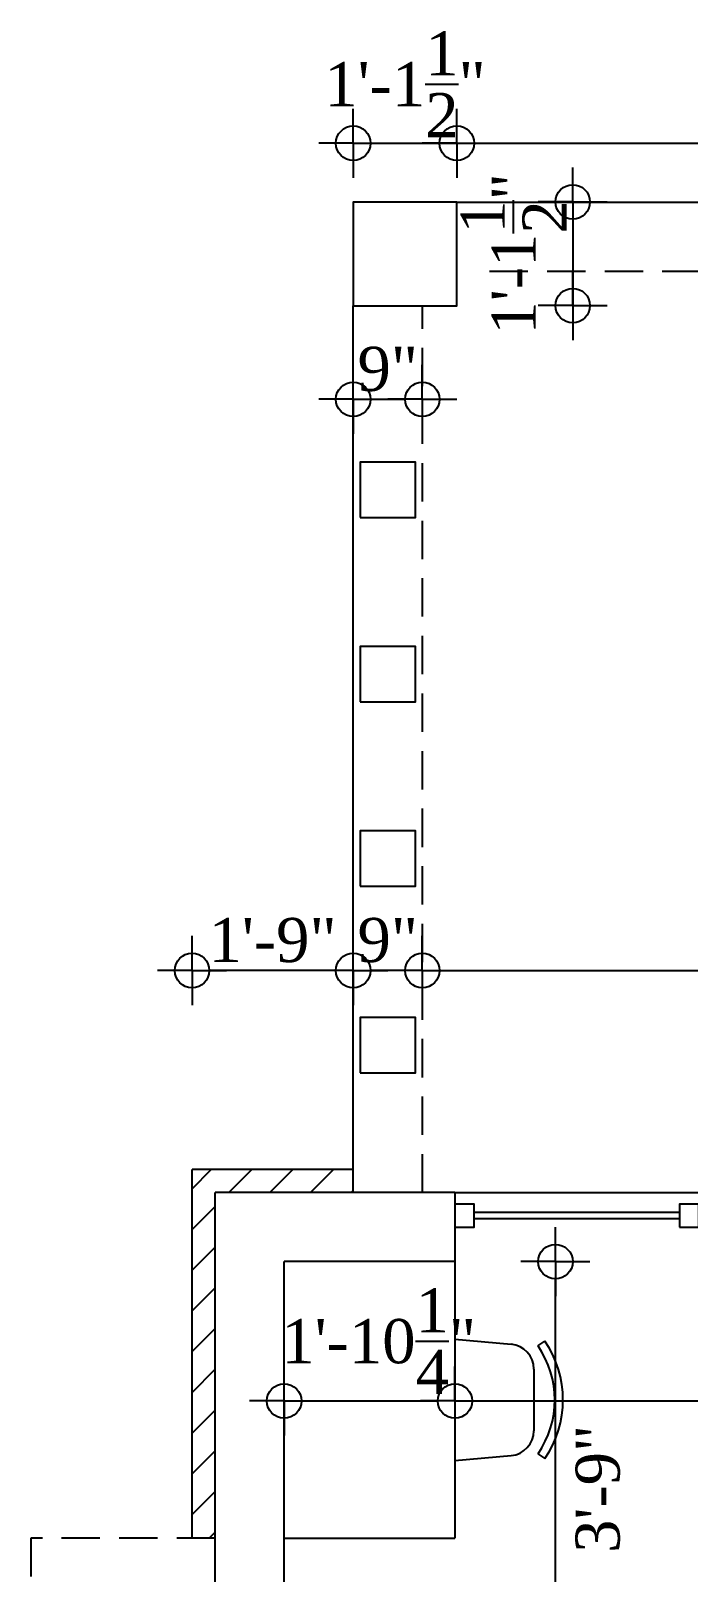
# Model space of a CAD drawing. Extents: x -4781 to 3971, y -2954 to -1072.
# Drawn here: x -2972.2 to -2886.6, y -1892.1 to -1691.4 of the extents above; entities that cross this region are included whole.
import ezdxf

# ---------------------------------------------------------------- set-up
doc = ezdxf.new("R2010")
doc.units = 0
doc.header["$LTSCALE"] = 20
doc.header["$MEASUREMENT"] = 0
doc.header["$PDMODE"] = 34
doc.linetypes.add('HIDDEN', pattern=[0.375, 0.25, -0.125])
doc.layers.get('0').update_dxf_attribs({"linetype": 'CONTINUOUS'})
doc.layers.get('DEFPOINTS').update_dxf_attribs({"linetype": 'CONTINUOUS'})
for name, color, linetype in [('CABINET', 1, 'CONTINUOUS'), ('DIMLINE', 254, 'CONTINUOUS'), ('FURN', 10, 'CONTINUOUS'), ('glass', 4, 'CONTINUOUS'), ('Roof lilne', 31, 'CONTINUOUS'), ('wall', 13, 'CONTINUOUS')]:
    doc.layers.add(name, color=color, linetype=linetype)
doc.styles.add('DIMTEXT', font='times_1.ttf')
doc.dimstyles.new('ARCH_48_0', dxfattribs={"dimtxt": 5.75, "dimasz": 2.25, "dimexe": 0.25, "dimexo": 0, "dimgap": 1, "dimtad": 1, "dimzin": 3, "dimdsep": 46, "dimlunit": 4, "dimtxsty": 'DIMTEXT', "dimblk": 'BLK', "dimcen": 0, "dimdle": 0.09375, "dimse1": 1, "dimse2": 1, "dimclrd": 254, "dimclrt": 3, "dimadec": 1, "dimazin": 0, "dimtfac": 1, "dimtix": 1, "dimtmove": 2, "dimatfit": 3, "dimldrblk": 'NONE', "dimfxl": 0.25, "dimtvp": 1.4625, "dimtolj": 1, "dimtzin": 15, "dimarcsym": 0})

# ---------------------------------------------------------------- blocks, each defined once
blk = doc.blocks.new('A$C10F2659E')
at = {"layer": 'CABINET'}
for p, q in [((0, 15.78), (7.3, 15.14)), ((10.81, 14.93), (11.7, 15.54)), ((10.27, 3.87), (10.27, 11.9)), ((0, 0), (7.3, 0.63)), ((10.81, 0.85), (11.7, 0.23))]:
    blk.add_line(p, q, dxfattribs=at)
at = {"layer": 'CABINET', "extrusion": (0, 0, -1)}
for centre, major_axis, start_param, end_param in [((7.02, 11.9), (2.3, 2.3), -0.69866, 0.785398), ((0.52, 7.89), (-8.82, 8.82), 1.756144, 2.956245), ((0.52, 7.89), (-9.58, 9.58), 1.756144, 2.956245), ((7.02, 3.87), (-2.3, 2.3), 2.356194, 3.840252)]:
    blk.add_ellipse(centre, major_axis=major_axis, ratio=1, start_param=start_param, end_param=end_param, dxfattribs=at)
blk = doc.blocks.new('BLK')
for q in [(0, 2), (-2, 0), (2, 0), (0, -2)]:
    blk.add_line((0, 0), q)
blk.add_circle((0, 0), 1)
blk = doc.blocks.new('*D372')
at = {"layer": 'DEFPOINTS', "color": 0, "lineweight": -2, "transparency": 16777216}
for p in [(-2916.96, -1850.13), (-2916.96, -1869.8), (-2939.21, -1890.49)]:
    blk.add_point(p, dxfattribs=at)
at = {"layer": 'DIMLINE', "color": 254, "lineweight": -2, "transparency": 16777216}
blk.add_line((-2936.96, -1869.8), (-2919.21, -1869.8), dxfattribs=at)
at = {"layer": 'DIMLINE', "color": 254, "lineweight": -2, "transparency": 16777216, "xscale": 2.25, "yscale": 2.25, "zscale": 2.25, "rotation": 180}
blk.add_blockref('BLK', (-2939.21, -1869.8), dxfattribs=at)
at = {"layer": 'DIMLINE', "color": 254, "lineweight": -2, "transparency": 16777216, "xscale": 2.25, "yscale": 2.25, "zscale": 2.25}
blk.add_blockref('BLK', (-2916.96, -1869.8), dxfattribs=at)
at = {"layer": 'DIMLINE', "color": 3, "lineweight": -2, "transparency": 16777216, "insert": (-2926.89, -1862.01), "char_height": 5.75, "attachment_point": 5, "style": 'DIMTEXT'}
blk.add_mtext('\\A1;1\'-10{\\H1.000000x;\\S1/4;}"', dxfattribs=at)
blk = doc.blocks.new('_None')
blk = doc.blocks.new('*D373')
at = {"layer": 'DEFPOINTS', "color": 0, "lineweight": -2, "transparency": 16777216}
for p in [(-2916.96, -1851.65), (-2823.46, -1851.65), (-2823.46, -1869.8)]:
    blk.add_point(p, dxfattribs=at)
at = {"layer": 'DIMLINE', "color": 254, "lineweight": -2, "transparency": 16777216}
blk.add_line((-2914.71, -1869.8), (-2825.71, -1869.8), dxfattribs=at)
at = {"layer": 'DIMLINE', "color": 254, "lineweight": -2, "transparency": 16777216, "xscale": 2.25, "yscale": 2.25, "zscale": 2.25, "rotation": 180}
blk.add_blockref('BLK', (-2916.96, -1869.8), dxfattribs=at)
at = {"layer": 'DIMLINE', "color": 254, "lineweight": -2, "transparency": 16777216, "xscale": 2.25, "yscale": 2.25, "zscale": 2.25}
blk.add_blockref('BLK', (-2823.46, -1869.8), dxfattribs=at)
at = {"layer": 'DIMLINE', "color": 3, "lineweight": -2, "transparency": 16777216, "insert": (-2870.21, -1862.05), "char_height": 5.75, "attachment_point": 5, "style": 'DIMTEXT'}
blk.add_mtext('\\A1;7\'-9{\\H1.000000x;\\S1/2;}"', dxfattribs=at)
blk = doc.blocks.new('*D425')
at = {"layer": 'DEFPOINTS', "color": 0, "lineweight": -2, "transparency": 16777216}
for p in [(-2916.71, -1706), (-2930.21, -1713.65), (-2916.71, -1713.65)]:
    blk.add_point(p, dxfattribs=at)
at = {"layer": 'DIMLINE', "color": 254, "lineweight": -2, "transparency": 16777216}
for p, q in [((-2932.46, -1706), (-2934.71, -1706)), ((-2930.21, -1706), (-2916.71, -1706)), ((-2914.46, -1706), (-2912.21, -1706))]:
    blk.add_line(p, q, dxfattribs=at)
at = {"layer": 'DIMLINE', "color": 254, "lineweight": -2, "transparency": 16777216, "xscale": 2.25, "yscale": 2.25, "zscale": 2.25}
blk.add_blockref('BLK', (-2930.21, -1706), dxfattribs=at)
at = {"layer": 'DIMLINE', "color": 254, "lineweight": -2, "transparency": 16777216, "xscale": 2.25, "yscale": 2.25, "zscale": 2.25, "rotation": 180}
blk.add_blockref('BLK', (-2916.71, -1706), dxfattribs=at)
at = {"layer": 'DIMLINE', "color": 3, "lineweight": -2, "transparency": 16777216, "insert": (-2923.46, -1698.31), "char_height": 5.75, "attachment_point": 5, "style": 'DIMTEXT'}
blk.add_mtext('\\A1;1\'-1{\\H1.000000x;\\S1/2;}"', dxfattribs=at)
blk = doc.blocks.new('*D426')
at = {"layer": 'DEFPOINTS', "color": 0, "lineweight": -2, "transparency": 16777216}
for p in [(-2805.71, -1706), (-2805.71, -1713.65), (-2916.71, -1714.59)]:
    blk.add_point(p, dxfattribs=at)
at = {"layer": 'DIMLINE', "color": 254, "lineweight": -2, "transparency": 16777216}
for p, q in [((-2914.46, -1706), (-2865.06, -1706)), ((-2807.96, -1706), (-2847.65, -1706))]:
    blk.add_line(p, q, dxfattribs=at)
at = {"layer": 'DIMLINE', "color": 254, "lineweight": -2, "transparency": 16777216, "xscale": 2.25, "yscale": 2.25, "zscale": 2.25, "rotation": 180}
blk.add_blockref('BLK', (-2916.71, -1706), dxfattribs=at)
at = {"layer": 'DIMLINE', "color": 254, "lineweight": -2, "transparency": 16777216, "xscale": 2.25, "yscale": 2.25, "zscale": 2.25}
blk.add_blockref('BLK', (-2805.71, -1706), dxfattribs=at)
at = {"layer": 'DIMLINE', "color": 3, "lineweight": -2, "transparency": 16777216, "insert": (-2856.35, -1702.08), "char_height": 5.75, "attachment_point": 5, "style": 'DIMTEXT'}
blk.add_mtext('\\A1;9\'-3"', dxfattribs=at)
blk = doc.blocks.new('*D427')
at = {"layer": 'DEFPOINTS', "color": 0, "lineweight": -2, "transparency": 16777216}
for p in [(-2916.46, -1713.65), (-2916.71, -1727.15), (-2901.62, -1727.15)]:
    blk.add_point(p, dxfattribs=at)
at = {"layer": 'DIMLINE', "color": 254, "lineweight": -2, "transparency": 16777216}
for p, q in [((-2901.62, -1711.4), (-2901.62, -1709.15)), ((-2901.62, -1713.65), (-2901.62, -1727.15)), ((-2901.62, -1729.4), (-2901.62, -1731.65))]:
    blk.add_line(p, q, dxfattribs=at)
at = {"layer": 'DIMLINE', "color": 254, "lineweight": -2, "transparency": 16777216, "xscale": 2.25, "yscale": 2.25, "zscale": 2.25}
for p, rotation in [((-2901.62, -1713.65), 270), ((-2901.62, -1727.15), 90)]:
    blk.add_blockref('BLK', p, dxfattribs=dict(at, rotation=rotation))
at = {"layer": 'DIMLINE', "color": 3, "lineweight": -2, "transparency": 16777216, "insert": (-2909.32, -1720.4), "char_height": 5.75, "attachment_point": 5, "rotation": 90, "style": 'DIMTEXT'}
blk.add_mtext('\\A1;1\'-1{\\H1.000000x;\\S1/2;}"', dxfattribs=at)
blk = doc.blocks.new('*D428')
at = {"layer": 'DEFPOINTS', "color": 0, "lineweight": -2, "transparency": 16777216}
for p in [(-2930.21, -1727.15), (-2921.21, -1727.15), (-2921.21, -1739.35)]:
    blk.add_point(p, dxfattribs=at)
at = {"layer": 'DIMLINE', "color": 254, "lineweight": -2, "transparency": 16777216}
blk.add_line((-2927.96, -1739.35), (-2923.46, -1739.35), dxfattribs=at)
at = {"layer": 'DIMLINE', "color": 254, "lineweight": -2, "transparency": 16777216, "xscale": 2.25, "yscale": 2.25, "zscale": 2.25, "rotation": 180}
blk.add_blockref('BLK', (-2930.21, -1739.35), dxfattribs=at)
at = {"layer": 'DIMLINE', "color": 254, "lineweight": -2, "transparency": 16777216, "xscale": 2.25, "yscale": 2.25, "zscale": 2.25}
blk.add_blockref('BLK', (-2921.21, -1739.35), dxfattribs=at)
at = {"layer": 'DIMLINE', "color": 3, "lineweight": -2, "transparency": 16777216, "insert": (-2925.71, -1735.42), "char_height": 5.75, "attachment_point": 5, "style": 'DIMTEXT'}
blk.add_mtext('\\A1;9"', dxfattribs=at)
blk = doc.blocks.new('*D429')
at = {"layer": 'DEFPOINTS', "color": 0, "lineweight": -2, "transparency": 16777216}
for p in [(-2921.21, -1805.95), (-2801.21, -1808.77), (-2801.21, -1813.74)]:
    blk.add_point(p, dxfattribs=at)
at = {"layer": 'DIMLINE', "color": 254, "lineweight": -2, "transparency": 16777216}
blk.add_line((-2918.96, -1813.74), (-2803.46, -1813.74), dxfattribs=at)
at = {"layer": 'DIMLINE', "color": 254, "lineweight": -2, "transparency": 16777216, "xscale": 2.25, "yscale": 2.25, "zscale": 2.25, "rotation": 180}
blk.add_blockref('BLK', (-2921.21, -1813.74), dxfattribs=at)
at = {"layer": 'DIMLINE', "color": 254, "lineweight": -2, "transparency": 16777216, "xscale": 2.25, "yscale": 2.25, "zscale": 2.25}
blk.add_blockref('BLK', (-2801.21, -1813.74), dxfattribs=at)
at = {"layer": 'DIMLINE', "color": 3, "lineweight": -2, "transparency": 16777216, "insert": (-2861.21, -1809.81), "char_height": 5.75, "attachment_point": 5, "style": 'DIMTEXT'}
blk.add_mtext('\\A1;10\'-0"', dxfattribs=at)
blk = doc.blocks.new('*D430')
at = {"layer": 'DEFPOINTS', "color": 0, "lineweight": -2, "transparency": 16777216}
for p in [(-2930.21, -1809.24), (-2921.21, -1809.33), (-2930.21, -1813.74)]:
    blk.add_point(p, dxfattribs=at)
at = {"layer": 'DIMLINE', "color": 254, "lineweight": -2, "transparency": 16777216}
blk.add_line((-2923.46, -1813.74), (-2927.96, -1813.74), dxfattribs=at)
at = {"layer": 'DIMLINE', "color": 254, "lineweight": -2, "transparency": 16777216, "xscale": 2.25, "yscale": 2.25, "zscale": 2.25, "rotation": 180}
blk.add_blockref('BLK', (-2930.21, -1813.74), dxfattribs=at)
at = {"layer": 'DIMLINE', "color": 254, "lineweight": -2, "transparency": 16777216, "xscale": 2.25, "yscale": 2.25, "zscale": 2.25}
blk.add_blockref('BLK', (-2921.21, -1813.74), dxfattribs=at)
at = {"layer": 'DIMLINE', "color": 3, "lineweight": -2, "transparency": 16777216, "insert": (-2925.71, -1809.8), "char_height": 5.75, "attachment_point": 5, "style": 'DIMTEXT'}
blk.add_mtext('\\A1;9"', dxfattribs=at)
blk = doc.blocks.new('*D444')
at = {"layer": 'DEFPOINTS', "color": 0, "lineweight": -2, "transparency": 16777216}
for p in [(-2951.21, -1813.74), (-2951.21, -1839.65), (-2930.21, -1839.65)]:
    blk.add_point(p, dxfattribs=at)
at = {"layer": 'DIMLINE', "color": 254, "lineweight": -2, "transparency": 16777216}
blk.add_line((-2932.46, -1813.74), (-2948.96, -1813.74), dxfattribs=at)
at = {"layer": 'DIMLINE', "color": 254, "lineweight": -2, "transparency": 16777216, "xscale": 2.25, "yscale": 2.25, "zscale": 2.25, "rotation": 180}
blk.add_blockref('BLK', (-2951.21, -1813.74), dxfattribs=at)
at = {"layer": 'DIMLINE', "color": 254, "lineweight": -2, "transparency": 16777216, "xscale": 2.25, "yscale": 2.25, "zscale": 2.25}
blk.add_blockref('BLK', (-2930.21, -1813.74), dxfattribs=at)
at = {"layer": 'DIMLINE', "color": 3, "lineweight": -2, "transparency": 16777216, "insert": (-2940.71, -1809.8), "char_height": 5.75, "attachment_point": 5, "style": 'DIMTEXT'}
blk.add_mtext('\\A1;1\'-9"', dxfattribs=at)
blk = doc.blocks.new('*D481')
at = {"layer": 'DEFPOINTS', "color": 0, "lineweight": -2, "transparency": 16777216}
for p in [(-2939.21, -1851.65), (-2903.87, -1851.65), (-2940.85, -1896.65)]:
    blk.add_point(p, dxfattribs=at)
at = {"layer": 'DIMLINE', "color": 254, "lineweight": -2, "transparency": 16777216}
blk.add_line((-2903.87, -1894.4), (-2903.87, -1853.9), dxfattribs=at)
at = {"layer": 'DIMLINE', "color": 254, "lineweight": -2, "transparency": 16777216, "xscale": 2.25, "yscale": 2.25, "zscale": 2.25}
for p, rotation in [((-2903.87, -1851.65), 90), ((-2903.87, -1896.65), 270)]:
    blk.add_blockref('BLK', p, dxfattribs=dict(at, rotation=rotation))
at = {"layer": 'DIMLINE', "color": 3, "lineweight": -2, "transparency": 16777216, "insert": (-2898.34, -1881.24), "char_height": 5.75, "attachment_point": 5, "rotation": 90, "style": 'DIMTEXT'}
blk.add_mtext('\\A1;3\'-9"', dxfattribs=at)

msp = doc.modelspace()

# ---------------------------------------------------------------- hatches: boundary and pattern name
at = {"lineweight": -2}
h = msp.add_hatch(dxfattribs=at)
h.set_pattern_fill('ANSI31', color=8, scale=30, style=0)
h.set_pattern_definition([(45, (-657.661, -1001.7172), (-2.6516504, 2.6516504), [])])
h.paths.add_polyline_path([(-2930.207, -1839.654), (-2951.207, -1839.654), (-2951.207, -1887.654), (-2948.207, -1887.654), (-2948.207, -1842.654), (-2930.207, -1842.654)])

# ---------------------------------------------------------------- linework, layer by layer
for p, q in [((-2916.707, -1713.654), (-2805.707, -1713.654)), ((-2930.207, -1839.654), (-2930.207, -1727.154)), ((-2916.957, -1842.654), (-2823.457, -1842.654))]:
    msp.add_line(p, q)
at = {"linetype": 'HIDDEN'}
for p, q in [((-2912.457, -1722.654), (-2805.707, -1722.654)), ((-2921.207, -1842.654), (-2921.207, -1727.154))]:
    msp.add_line(p, q, dxfattribs=at)
at = {"lineweight": -2}
for points in [[(-2929.307, -1754.754), (-2922.107, -1754.754), (-2922.107, -1747.554), (-2929.307, -1747.554)], [(-2929.307, -1778.754), (-2922.107, -1778.754), (-2922.107, -1771.554), (-2929.307, -1771.554)], [(-2929.307, -1802.754), (-2922.107, -1802.754), (-2922.107, -1795.554), (-2929.307, -1795.554)], [(-2929.307, -1827.054), (-2922.107, -1827.054), (-2922.107, -1819.854), (-2929.307, -1819.854)]]:
    msp.add_lwpolyline(points, close=True, dxfattribs=at)
at = {"color": 2, "lineweight": -2}
for points in [[(-2916.956, -1847.154), (-2914.456, -1847.154), (-2914.456, -1844.154), (-2916.956, -1844.154)], [(-2887.705, -1847.154), (-2885.205, -1847.154), (-2885.205, -1844.154), (-2887.705, -1844.154)]]:
    msp.add_lwpolyline(points, close=True, dxfattribs=at)
at = {"layer": 'CABINET'}
for p in [(-2916.957, -1851.654), (-2939.207, -1887.654)]:
    msp.add_line(p, (-2916.957, -1887.654), dxfattribs=at)
at = {"layer": 'glass', "lineweight": -2}
msp.add_lwpolyline([(-2887.705, -1846.095), (-2914.456, -1846.095), (-2914.456, -1845.213), (-2887.705, -1845.213)], close=True, dxfattribs=at)
at = {"layer": 'Roof lilne', "linetype": 'HIDDEN'}
for p, q in [((-2972.207, -1887.654), (-2972.207, -1929.654)), ((-2948.207, -1887.654), (-2972.207, -1887.654))]:
    msp.add_line(p, q, dxfattribs=at)
at = {"layer": 'wall'}
for p, q in [((-2930.207, -1839.654), (-2951.207, -1839.654)), ((-2948.207, -1896.654), (-2948.207, -1842.654)), ((-2916.957, -1842.654), (-2916.957, -1851.654)), ((-2939.207, -1896.654), (-2939.207, -1851.654)), ((-2948.207, -1887.654), (-2951.207, -1887.654))]:
    msp.add_line(p, q, dxfattribs=at)
at = {"layer": 'wall', "lineweight": -2}
for p, q in [((-2951.207, -1887.654), (-2951.207, -1839.654)), ((-2930.207, -1842.654), (-2930.207, -1839.654)), ((-2916.957, -1842.654), (-2948.207, -1842.654)), ((-2916.957, -1851.654), (-2939.207, -1851.654))]:
    msp.add_line(p, q, dxfattribs=at)
msp.add_lwpolyline([(-2930.207, -1727.154), (-2916.707, -1727.154), (-2916.707, -1713.654), (-2930.207, -1713.654), (-2930.207, -1727.154)], dxfattribs=at)

# ---------------------------------------------------------------- block references
at = {"layer": 'FURN', "xscale": -1, "rotation": 180}
msp.add_blockref('A$C10F2659E', (-2916.957, -1861.767), dxfattribs=at)

# ---------------------------------------------------------------- dimensions: what is measured, and where the dimension line sits
at = {"layer": 'DIMLINE', "lineweight": -2}
for base, p1, p2, picture, middle in [((-2916.707, -1706.002), (-2930.207, -1713.654), (-2916.707, -1713.654), '*D425', (-2923.457, -1698.306)), ((-2921.207, -1739.354), (-2930.207, -1727.154), (-2921.207, -1727.154), '*D428', (-2925.707, -1735.421)), ((-2951.207, -1813.737), (-2930.207, -1839.654), (-2951.207, -1839.654), '*D444', (-2940.707, -1809.804)), ((-2930.207, -1813.737), (-2921.207, -1809.333), (-2930.207, -1809.237), '*D430', (-2925.707, -1809.804)), ((-2801.207, -1813.737), (-2921.207, -1805.949), (-2801.207, -1808.769), '*D429', (-2861.207, -1809.812)), ((-2823.457, -1869.801), (-2916.957, -1851.654), (-2823.457, -1851.654), '*D373', (-2870.207, -1862.047))]:
    dim = msp.add_linear_dim(base=base, p1=p1, p2=p2, dimstyle='ARCH_48_0', override={"dimfxl": 0.18}, dxfattribs=at)
    dim.commit()
    dim.dimension.update_dxf_attribs({"geometry": picture, "text_midpoint": middle})
for base, p1, p2, picture, middle in [((-2805.707, -1706.002), (-2916.707, -1714.594), (-2805.707, -1713.654), '*D426', (-2856.354, -1702.077)), ((-2916.957, -1869.801), (-2939.207, -1890.495), (-2916.957, -1850.127), '*D372', (-2926.886, -1862.013))]:
    dim = msp.add_linear_dim(base=base, p1=p1, p2=p2, dimstyle='ARCH_48_0', override={"dimfxl": 0.18}, dxfattribs=at)
    dim.commit()
    dim.dimension.update_dxf_attribs({"geometry": picture, "text_midpoint": middle, "dimtype": 160})
dim = msp.add_linear_dim(base=(-2901.625, -1727.154), p1=(-2916.457, -1713.654), p2=(-2916.707, -1727.154), angle=90, dimstyle='ARCH_48_0', override={"dimfxl": 0.18}, dxfattribs=at)
dim.commit()
dim.dimension.update_dxf_attribs({"geometry": '*D427', "text_midpoint": (-2909.321, -1720.404)})
dim = msp.add_linear_dim(base=(-2903.867, -1851.654), p1=(-2940.848, -1896.654), p2=(-2939.207, -1851.654), angle=90, dimstyle='ARCH_48_0', override={"dimfxl": 0.18}, dxfattribs=at)
dim.commit()
dim.dimension.update_dxf_attribs({"geometry": '*D481', "text_midpoint": (-2898.336, -1881.241), "dimtype": 160})

doc.saveas('drawing.dxf')
